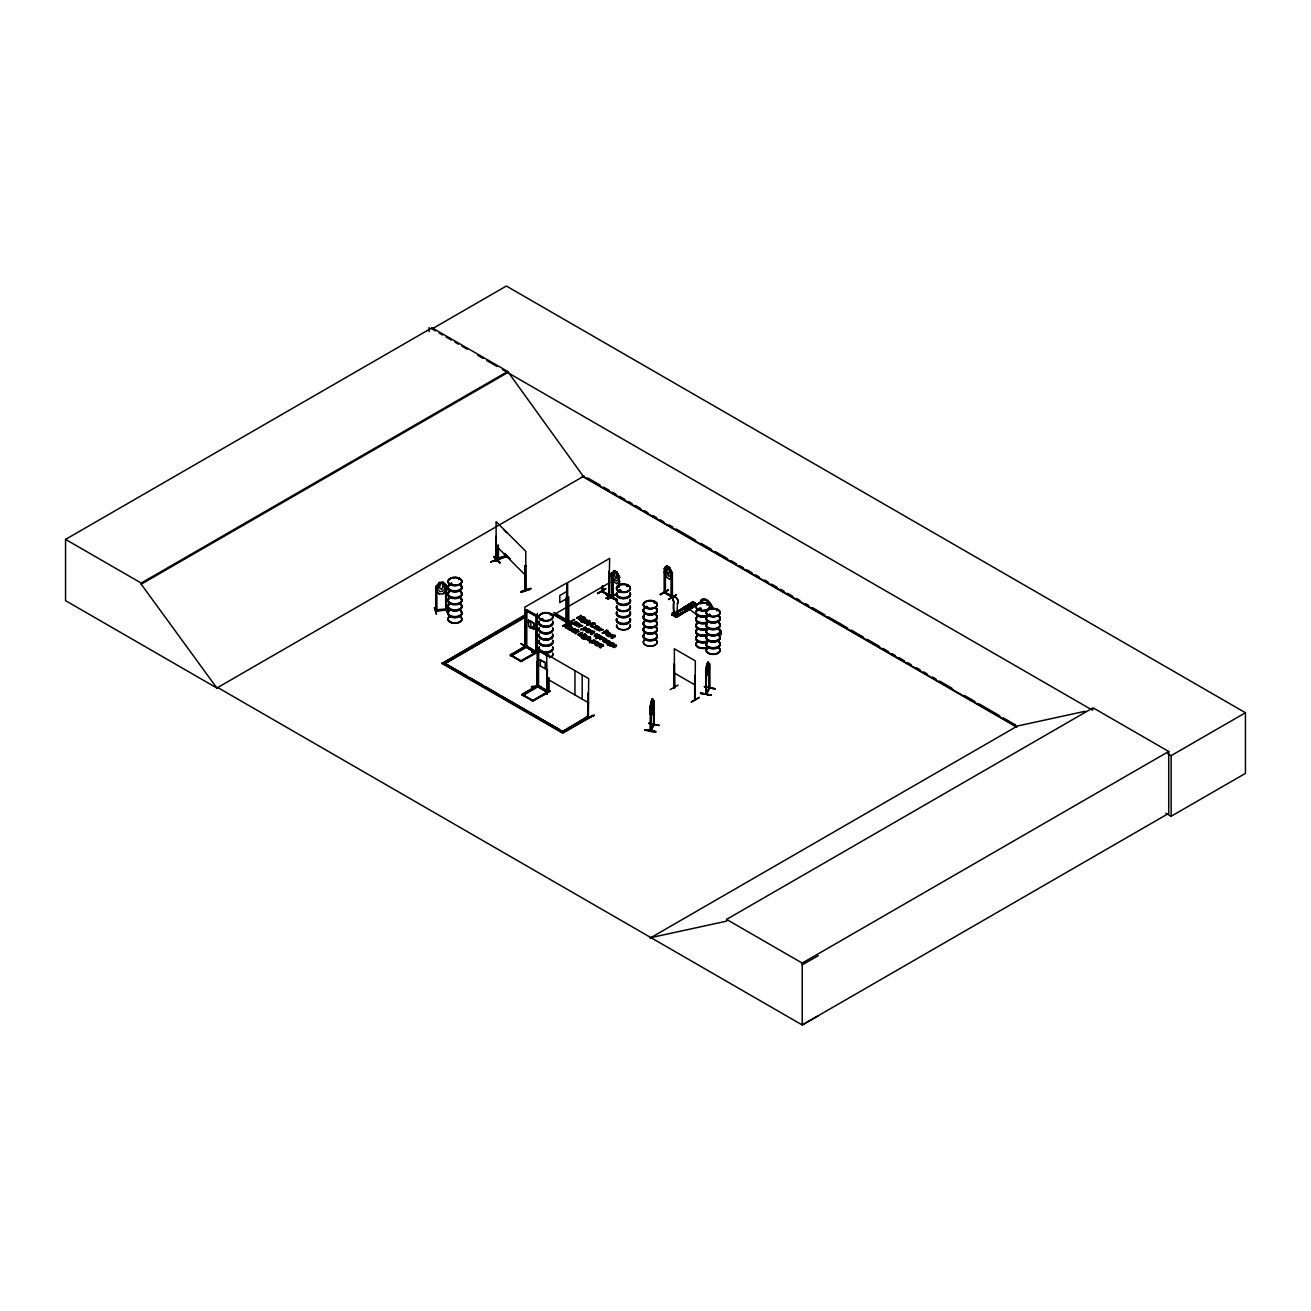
<?xml version="1.0" encoding="UTF-8"?>
<svg xmlns="http://www.w3.org/2000/svg" width="1311" height="1311" viewBox="0 0 1311 1311"><rect width="100%" height="100%" fill="white"/><g stroke="black" fill="none" stroke-linecap="round" stroke-linejoin="round"><path stroke-width="1.5" d="M705.957 669.249L706.154 694.207L706.514 669.331L705.826 669.806M674.034 612.761C677.902 612.237 671.576 616.662 673.723 601.29A3.72 2.163 59.5 0 1 673.723 596.997A3.72 2.163 59.5 0 1 677.476 599.127A3.72 2.163 59.5 0 1 677.476 603.404L676.918 614.793M619.792 585.46L619.087 576.971L618.808 587.23M506.292 532.479L503.866 529.546M652.173 699.894L651.682 707.006L651.796 700.549M602.06 637.638L600.274 636.081L602.028 636.736L601.536 638.26L597.636 638.113L601.962 637.343M650.141 714.233L650.174 706.498L652.436 698.583L650.748 705.498L650.698 730.899L650.453 729.375M650.748 709.349L651.174 704.548L650.289 710.3M644.963 730.211C651.403 727.687 665.857 735.684 644.963 730.129M645.11 729.85L655.729 731.767M674.034 613.646L675.231 612.942M706.285 694.093L709.759 688.193L709.759 663.94C706.4 658.499 706.187 669.347 706.301 671.691L707.088 672.658L708.694 667.709L708.202 662.055M653.239 700.68L653.796 725.409L653.55 723.869M651.551 709.185L650.928 713.299L651.747 709.366C653.648 715.265 654.271 696.813 651.272 704.499M650.207 730.784L650.6 705.957L650.666 730.833L654.091 724.803M650.993 730.358L650.223 729.801L654.042 724.868M653.304 724.508L654.107 723.983L653.55 724.754M575.857 633.18L576.217 631.296L578.806 631.279L576.217 631.804L575.857 633.688L575.168 632.787L575.857 633.688M651.272 700.648L650.256 706.563L650.977 706.023M652.436 710.12L653.583 704.236M653.468 708.055L651.157 716.019L653.583 708.071M706.285 693.273L705.777 694.125L705.695 669.806L706.99 663.989M687.701 607.812L687.095 608.681M575.168 633.295C577.282 629.935 571.94 632.312 573.792 632.492M705.728 694.076L709.775 687.374M706.547 692.732L705.744 693.093M709.022 687.849L709.775 687.341M536.887 652.304L537.264 615.793L526.76 609.697L525.826 610.238L525.088 646.372L525.547 644.865M536.986 661.76L537.379 686.014M450.312 584.231L451.246 583.379M451.246 584.264L451.246 583.182M459.145 579.02L458.735 579.609M542.918 619.349L541.558 619.546L542.475 618.513M543.033 619.677L542.279 618.546M550.046 614.22L549.965 614.253M619.988 591.474A6.932 3.999 0 0 1 619.988 584.542A6.932 3.999 0 0 1 630.394 588A6.932 3.999 0 0 1 619.988 591.474L618.726 590.868L619.611 590.048M618.776 590.605L620.709 590.409M620.824 590.868L619.775 589.983M627.117 586.476L628.149 586.23M627.264 585.935L628.133 586.132L627.264 586.41M646.864 607.665L645.602 606.829L647.618 606.911M653.747 602.585L654.877 602.765M698.255 609.402L699.189 608.37L699.861 609.107M699.959 609.533L699.369 608.435M706.76 604.158L707.399 604.863M706.826 604.764L707.121 604.125M709.153 615.383L709.3 614.367M708.825 614.957L710.021 614.498L710.251 615.482M716.642 610.549L717.674 610.303M717.412 610.205L716.822 610.795M674.641 612.516L674.673 615.728L674.575 612.598M497.361 559.502L498.344 558.601M505.735 555.815L506.816 555.454L507.013 556.569L490.756 561.911L506.833 555.749M505.849 556.634L505.997 556.028M520.877 643.586L528.808 648.453M563.304 619.775C590.311 633.655 543.426 609.353 571.662 624.036M571.235 624.265L563.206 619.546M571.612 623.594L563.681 619.087M526.35 610.32L526.35 624.265M526.186 610.729L536.691 616.793M536.691 615.99L536.445 652.517L525.94 646.454L536.773 652.337L537.133 615.744M526.022 645.815L510.684 655.336M536.691 616.285L526.039 610.107L526.006 646.389M537.92 650.387L548.277 656.303M548.44 655.893L537.789 649.732M548.998 655.467L538.526 649.306L537.576 649.863L537.379 686.603L537.379 613.302M532.004 700.795L548.424 691.356L537.576 685.506M667.692 567.155L666.857 571.645L668.544 574.12L669.429 571.449L667.774 567.106M572.481 628.035L569.728 629.542L568.138 628.706M589.868 630.083L587.426 631.492A1.737 1 0 0 1 586.312 631.312L585.411 630.312M589.868 630.591L587.426 632A1.737 1 0 0 1 586.312 631.82L585.476 630.083L587.836 628.919A1.753 1.016 0 0 1 588.95 629.1L589.557 629.444M598.668 643.16L596.243 644.553A1.737 1 0 0 1 595.128 644.373C592.834 643.209 597.439 641.505 598.373 643.013A1.737 1 0 0 1 598.668 643.652L596.243 645.061A1.737 1 0 0 1 595.128 644.881L594.293 643.144L596.652 641.98A1.753 1.016 0 0 1 597.767 642.161L598.373 642.505M610.467 634.016L607.73 635.524L606.026 634.229M610.467 634.524L608.042 635.933A1.737 1 0 0 1 606.927 635.753C603.683 633.787 611.975 631.787 606.567 630.149L602.404 633.066L608.451 632.852A1.753 1.016 0 0 1 609.566 633.033L610.172 633.377M674.067 613.63L673.723 612.991M674.69 612.696L674.165 613.401L678.197 615.564L677.885 613.81L675.755 616.334L672.379 614.433L674.215 611.745L672.084 613.007L672.592 615.285M440.594 583.084L439.431 588.164L441.807 589.458L443.036 586.181L441.807 582.985L440.578 583.018M675.28 612.925L673.461 612.401M493.952 557.077C512.224 575.775 482.366 543.573 499.573 562.648M500.048 562.353L494.345 556.896M612.991 573.857L614.335 570.662L617.006 572.202L619.628 577.561M538.542 649.486L537.854 686.161M520.254 661.17L536.691 651.78M520.778 660.875L510.356 654.795L526.137 645.717L537.494 652.37M520.746 661.432L537.264 652.108M532.545 700.451L522.106 694.404L537.92 685.292M605.682 588.623L597.816 593.506M607.862 599.356L615.809 594.424L607.534 599.193M668.282 590.147L660.088 594.522M542.459 695.535L550.292 690.963M445.576 585.968L446.609 585.804L443.02 582.33L439.332 582.526L437.595 589.508L440.021 591.589L442.446 591.392L444.822 588.918L443.069 582.215L446.772 585.837L446.772 589.688L443.085 593.834L439.332 594.063L435.662 590.524L439.349 594.129M434.269 607.698L436.383 613.909M546.785 692.47L547.195 693.945L546.671 654.353L588.672 678.606L588.36 717.756M546.326 693.535L546.982 693.88M601.667 591.474L609.549 596.03M602.814 590.933L601.667 590.589L602.536 591.097M602.093 590.442L602.437 591.982L602.732 585.706M608.796 595.636C611.188 593.506 606.092 594.965 602.536 591.343M608.648 595.555L609.697 595.751M611.745 597.374L611.696 572.989L614.335 570.662L616.957 572.268L619.792 577.381M612.532 597.75L612.368 596.866M664.251 568.318L664.267 592.67L672.166 597.177L672.084 572.874L669.56 567.532L666.889 565.991L669.511 567.614L672.101 572.956L672.002 576.709L669.56 579.069L666.84 577.512M665.414 591.998L664.906 593.08L664.988 568.876M653.55 700.484L652.436 698.583M651.272 712.184L652.534 710.07M659.187 725.229L648.748 723.377M650.289 730.768L653.861 724.475M566.483 621.627L567.188 622.102L567.122 597.8L566.139 598.062L566.581 622.463L566.057 621.48L567.761 620.496L553.766 612.417M568.695 620.545L567.565 620.808L568.433 620.562M567.909 620.972L568.695 621.43L568.63 597.128L567.647 597.39L568.63 597.128M609.386 597.079L609.205 598.013L609.648 573.136L609.353 597.931M706.891 664.038L708.219 661.924M709.398 663.858L709.022 688.734L709.448 687.914M705.695 673.575L706.99 675.526L708.219 673.461L706.99 675.526L705.81 673.608M715.052 688.767L704.384 686.898M524.941 565.68L525.793 566.073L524.941 565.68L524.859 589.917L525.842 590.392L525.793 551.341L496.082 521.631L496.246 561.305L495.656 559.879L496.689 560.272M496.656 561.19L496.082 536.363L495.656 560.764L496.607 561.092M446.674 608.943L435.662 609.812L436.924 610.221M435.645 610.746L446.674 609.828M445.445 609.926L446.559 608.96M687.669 607.993C682.818 609.336 688.57 606.747 686.767 607.124M598.111 627.15L595.751 628.313A1.737 1 0 0 1 594.637 628.149L593.719 627.133M526.793 610.434L526.76 646.831L511.011 655.926L526.809 646.782M538.542 650.059L538.526 686.456L522.761 695.551M522.106 695.174L538.1 686.03L538.1 649.928M451.705 583.887L450.525 584.231M550.325 614.925L550.292 614.793M568.105 628.526L570.449 627.363A1.753 1.016 0 0 1 571.58 627.543L572.17 627.887A1.737 1 0 0 1 572.481 628.543L570.039 629.935A1.737 1 0 0 1 568.941 629.755L568.024 628.248M573.169 623.479L575.84 622.217L577.25 622.84A1.737 1 0 0 1 577.561 623.495L575.119 624.888A1.737 1 0 0 1 574.005 624.724L573.104 623.2M585.476 630.591L587.836 629.427A1.753 1.016 0 0 1 588.95 629.608L589.557 629.952M593.801 627.412L596.144 626.248A1.753 1.016 0 0 1 597.275 626.429L597.865 626.773A1.737 1 0 0 1 598.177 627.428M606.092 634.508L608.451 633.36A1.753 1.016 0 0 1 609.566 633.524L610.172 633.869M647.159 606.583L646.749 606.403M698.157 608.943L698.812 608.419M700.058 609.287L699.189 609.5M708.94 615.039L710.218 614.843M709.333 688.128L706.547 692.896M439.332 582.526L435.678 586.738L436.973 586.492L435.809 586.689L435.94 611.008L446.494 610.107L446.428 608.894M582.608 626.002C582.313 624.446 576.053 629.296 579.855 625.249M603.224 629.935C602.454 628.215 596.8 633.803 600.471 628.674C593.998 631.836 598.914 627.871 599.701 627.395M579.134 626.297C581.265 621.512 577.25 625.413 576.201 625.413M579.134 626.789L580.789 624.462M599.766 630.214L601.421 628.395L597.832 629.1M537.215 615.891L525.826 610.238M695.109 699.648L695.338 660.891L674.346 648.765L674.46 687.734M576.201 625.921L578.528 623.151M596.816 629.837L599.143 627.068M709.48 688.734L709.333 663.727M435.76 609.844L436.924 610.86L436.809 586.64M446.576 609.205L445.74 609.32M577.201 625.183L579.069 623.462M524.744 646.143L524.842 607.157L566.844 582.903L566.057 622.364M525.777 645.078L525.416 644.881M567.073 622.135L567.122 597.8M567.679 621.578L567.647 582.658L609.648 558.404L608.861 597.849M616.875 583.657L619.546 581.33M611.696 572.989L611.614 576.889L614.253 582.248L617.006 583.739L619.546 581.461M666.889 565.991C663.071 566.958 665.922 569.416 664.366 568.417L666.922 566.123L665.546 572.088L669.003 576.365L670.708 575.07L669.56 567.532M685.391 607.714L686.456 607.354M615.416 646.356C613.269 642.144 618.268 647.192 613.777 645.405M620.431 590.638L619.12 590.638M620.709 591.032L619.513 591.179M646.044 607.075L647.241 606.993M604.977 632.246L607.649 632.312L606.567 630.149M606.092 640.686C603.929 636.425 611.024 643.652 603.24 641.571C600.356 639.145 609.894 640.735 604.781 639.506M613.253 645.11L612.139 646.47L614.154 647.601L614.695 646.749L612.499 646.421L612.532 645.028L616.416 645.012L615.531 646.372L613.122 645.291L614.056 647.159L612.827 645.93L613.663 644.963L616.547 645.897L615.531 646.88L613.368 645.635M588.688 623.102L589.196 622.332L587.836 621.971C580.691 626.166 590.13 617.825 590.032 622.25C583.346 626.789 591.884 620.578 587.836 621.971M581.609 634.966L581.445 633.901L578.43 635.179L577.905 634.36L582.772 632.164M589.278 639.391L589.868 638.719L588.426 638.26C581.379 642.357 590.474 634.327 590.671 638.375C584.477 643.013 592.097 636.966 588.426 638.26M591.835 633.049C591.753 633.885 591.49 635.786 590.524 633.459C598.603 627.068 582.477 635.835 591.13 630.427M600.635 646.11C597.013 651.075 602.913 640.8 600.454 644.291M671.756 614.777L693.158 602.142L697.141 604.387L693.158 601.831L671.773 614.81L676.345 617.366L697.157 604.371L674.968 616.58L696.387 603.945L697.452 604.928M671.855 614.859L672.871 615.236M674.215 611.745L673.92 613.532L673.723 601.29M677.476 603.404L677.312 603.502A3.72 2.163 59.5 0 0 677.312 599.225A3.72 2.163 59.5 0 0 673.559 597.095A3.72 2.163 59.5 0 0 673.559 601.388M689.52 608.566C688.062 612.09 679.983 607.517 685.538 606.321L697.272 615.105M693.568 606.19C692.11 609.697 684.031 605.125 689.586 603.929L693.568 606.501L689.586 603.929M697.141 604.076C695.682 607.599 687.603 603.027 693.158 601.831M672.281 615.088L693.47 602.667M693.929 602.585L672.527 615.22L692.487 604.142M675.575 616.94L678.197 613.99M697.19 604.584L676.099 617.022M697.37 604.879L676.312 617.366M525.105 622.053L525.236 646.29M609.926 573.3L608.943 573.546M606.354 594.915L614.269 599.422M566.844 621.021L553.979 614.318M609.599 596.505L609.14 597.374M547.195 693.945L547.392 669.495M561.255 732.325L587.508 716.412L587.607 717.297L587.967 692.929M588.639 716.642L587.607 716.412L588.492 716.92M588.41 716.871L588.131 717.183M592.982 715.659C563.746 730.702 614.318 705.121 584.772 719.919M584.706 720.001L592.588 715.331M674.034 687.98L674.346 663.497L674.739 687.98M670.216 689.602L678.066 685.047M694.715 675.575L694.666 699.91M691.356 701.811L699.205 697.255M691.372 702.221L699.238 697.665M217.823 687.57L216.97 688.078L65.55 600.651L65.55 539.395L432.04 327.799L507.701 371.472L583.362 476.417L1016.549 726.523M432.04 327.799L432.04 328.93L506.357 286.027L1245.45 712.742L1245.45 773.375L1171.133 816.278L1165.823 813.197M65.55 539.395L141.211 583.067L507.701 371.472M818.261 1015.828L802.217 1024.973L217.724 687.521L216.856 688.013L141.211 584.198L507.701 372.603M216.856 688.013L584.214 475.926M587.508 716.412L589.049 718.051L562.78 733.21L442.069 663.513L524.203 615.334M442.069 663.513L517.206 620.136M520.713 618.12L524.203 616.088M566.794 591.474L559.797 595.522L559.797 602.601L566.794 598.553M525.744 616.219L445.134 663.513L525.744 616.973M609.468 595.981L609.025 571.154L609.14 598.013M533.872 623.184L528.415 620.283L533.872 623.184L533.659 629.378L533.659 623.315M611.696 573.12L612.794 573.333L612.876 597.636M612.794 573.333L612.614 597.8M528.169 622.414L530.889 620.84L530.889 627.903M616.006 572.317L616.875 576.103L616.006 578.774L614.302 574.611L615.138 571.809L616.088 572.268M617.006 572.202L618.153 579.724L616.449 581.035L614.728 580.036L612.991 576.742M611.795 576.84L614.367 582.117M528.628 620.152L528.628 626.216M530.086 628.379L533.593 626.363M552.849 615.252L566.844 607.157M567.647 606.911L609.648 582.658M597.423 593.424L605.748 588.623L597.75 593.539M602.732 591.753L602.454 585.87M605.846 598.226L613.663 593.211L606.174 598.455M567.761 621.267L566.237 622.151L552.242 614.056M612.139 596.292L612.614 596.915M526.711 646.012L510.438 655.418L520.959 661.432M510.356 655.549L526.793 646.061M562.878 625.691L567.04 623.299L569.121 624.855L566.663 627.248L562.878 625.691L566.155 626.871L565.893 624.593L567.696 625.216L567.647 624.183M569.777 621.709C582.445 616.58 565.713 622.348 572.694 622.807C571.235 624.921 567.417 619.185 572.694 623.315M576.693 617.71C587.279 613.073 576.053 617.219 581.691 617.678C588.229 614.154 577.364 622.971 579.282 617.366C577.79 619.775 575.922 616.907 577.25 618.546M612.614 597.16L617.481 599.651M562.878 626.199L567.122 623.889M569.777 622.217L574.497 619.628M576.693 618.218L581.412 615.629M565.434 625.363C560.846 626.15 571.53 627.117 567.04 623.299M565.893 625.085L567.122 624.38M579.167 619.644L583.87 617.055M566.221 627.625C578.725 622.168 563.435 628.444 566.745 628.428M566.221 628.133L571.088 625.413M580.527 619.923L583.641 618.12C586.689 619.792 583.969 615.695 584.165 618.939C582.838 621.398 579.413 619.497 581.052 620.742M580.527 620.431L585.28 617.842M664.169 572.219L666.922 577.463M587.344 620.267C583.231 625.773 580.101 618.038 585.853 619.333A1.966 1.147 0 0 1 586.689 620.037C589.475 624.331 577.594 621.971 582.15 621.693C586.033 621.414 581.986 623.675 581.412 621.021M584.542 621.267L586.263 620.283L583.329 620.234L584.542 621.775L582.379 620.677L585.853 619.841A1.966 1.147 0 0 1 586.689 620.545L587.344 620.775M584.116 622.037L580.855 621.332M584.542 621.775L586.263 620.283M672.346 572.71L671.248 572.497L672.346 572.71L672.445 596.98L671.412 596.784M584.985 623.004L589.852 620.3M573.513 630.952C568.646 629.149 577.381 629.46 574.595 629.804C569.22 629.28 575.857 633.147 571.301 630.525A1.704 0.983 0 0 1 571.203 629.854C575.267 627.51 578.315 629.231 571.203 630.362A1.704 0.983 0 0 0 571.301 631.033C573.776 633.754 581.871 626.232 575.595 631.46L578.806 631.787M520.86 661.613L537.412 652.321M573.268 632.197L578.135 629.477M586.918 624.118L590.032 622.758L588.278 621.709M580.576 629.264C580.757 630.46 582.805 628.625 585.378 627.1M580.576 629.772L585.378 627.608M672.002 576.709L669.511 578.954M585.05 627.297C591.015 628.526 578.561 631.673 584.608 627.543C589.458 627.69 584.198 632.131 582.412 629.329M582.838 629.067L584.608 628.051C588.246 628.28 583.264 631.115 582.412 628.821M590.409 625.642C603.06 620.496 586.328 626.281 593.309 626.74C591.589 628.264 588.41 624.134 593.309 626.74M590.409 626.134L595.128 623.544M577.905 634.868L580.806 633.197M581.199 633.574L582.953 634.622L580.363 636.294L579.839 635.474L582.231 633.885L580.757 633.836M579.839 635.982L582.953 634.114L581.199 633.066M545.638 662.792L540.165 659.892L545.638 662.792L545.409 668.987L545.409 662.924M581.101 636.212C591.785 630.82 573.923 640.358 584.755 635.229C586.328 632.525 584.395 635.556 585.853 634.622M581.101 636.72L584.755 635.229M548.932 655.353L548.08 655.926L537.576 649.863M585.853 634.131L584.706 634.098M588 632.23C590.458 629.559 595.948 633.623 593.309 632.689L592.867 631.427L591.179 631.492M588 632.721L592.211 631.705M584.69 638.31L583.034 636.556L586.427 635.622A1.966 1.147 0 0 1 587.262 636.327C590.048 640.604 578.184 638.26 582.723 637.982C586.623 637.687 582.559 639.965 581.986 637.31M593.227 631.64C596.161 631.05 592.523 632.263 594.719 633M594.637 631.41L590.655 633.688L592.097 634M585.132 637.556L586.836 636.572L583.919 636.523L585.132 638.064L583.018 637.146L586.427 636.13A1.966 1.147 0 0 1 587.262 636.835L587.934 637.064M593.309 632.689L591.294 633.934L592.097 634.508M587.934 636.556L584.018 638.588L581.445 637.621M660.482 594.817L668.364 589.77L660.482 594.309M665.152 592.506L672.346 595.997L672.051 597.177M585.558 639.293L590.442 636.589M540.378 659.761L540.378 665.824M596.866 633.737C590.982 635.917 596.341 638.391 596.866 634.245M597.39 634.032L595.014 635.524L596.472 636.196C603.109 632.082 595.26 639.588 596.013 636.458M597.39 634.54L595.014 636.228L599.324 635.655M587.492 640.407L590.605 639.047L588.868 637.998M602.404 633.066L606.632 630.755L608.435 632.049L607.321 632.639M595.669 636.654L599.324 635.147M606.632 631.246C601.388 631.836 609.336 633.197 607.091 631.017M597.636 638.113C592.162 640.62 601.7 633.328 600.274 636.589M591.228 642.39C582.805 639.604 604.174 640.129 592.08 642.587C588.885 643.832 599.914 642.226 593.424 640.604M595.817 638.572L600.602 635.901M589.393 642.832L594.194 640.161M598.062 637.867L599.832 636.851L601.274 637.605L598.062 637.867L601.307 636.966L599.832 636.851M591.654 642.144L593.424 641.112C598.799 642.456 588.229 643.799 593.867 640.866M668.413 599.274C677.082 594.375 680.966 591.736 668.79 599.602M603.929 641.931C614.253 635.622 592.031 642.144 603.24 637.425M600.127 639.719L603.765 637.72M604.338 639.211L604.879 638.391L603.306 638.49M611.795 635.425C619.579 633.262 607.747 640.964 613.925 636.622C616.809 637.654 613.138 635.753 611.713 635.704C604.174 638.047 614.187 634.671 611.745 634.344M608.615 636.654L612.27 634.655M599.553 644.815C605.207 643.98 590.474 648.158 599.93 643.488M604.699 640.981C604.879 641.538 601.11 639.85 605.567 640.473M613.482 635.851L611.172 637.244L612.712 637.933M596.816 645.799L600.454 643.783M611.795 634.917L613.401 636.31L611.155 638.031L612.712 638.441M615.252 635.851L614.367 636.359L615.252 635.343M601.028 644.766L602.126 645.749C603.863 646.946 603.65 643.635 602.028 644.701M607.124 643.767L609.5 642.275L608.042 641.603C601.175 645.012 609.943 638.031 610.107 642.57C603.912 645.815 611.041 641.62 608.828 640.653M601.569 644.963L599.996 644.553M605.19 642.652L608.484 641.358M605.19 642.144L608.73 641.177M603.453 644.488L599.373 646.897L600.897 647.568M602.126 645.749L600.438 647.847M607.124 643.259L610.238 641.898L608.484 640.85M607.419 644.635L609.631 645.749L613.909 643.57L610.746 645.881L607.419 644.635L610.402 645.504L609.009 643.586L612.417 642.636A1.966 1.147 0 0 1 613.253 643.34L613.909 644.078M522.27 695.174L538.1 686.128M610.68 644.832L607.993 644.34M613.253 643.848A1.966 1.147 0 0 0 612.417 643.144L609.697 643.816L611.106 644.586L612.811 643.586L609.173 643.881L610.68 645.34M532.61 701.238L549.014 691.766L548.883 677.59M720.821 632.115L720.821 633.098M563.009 731.309L587.508 717.166L589.049 718.051M442.069 662.76L562.78 732.456L589.049 717.297M650.059 938.119L1017.418 726.015L1085.098 711.299M650.911 937.611L726.573 921.158L726.573 919.404L1093.063 707.809L1168.724 751.482L1168.724 813.377L802.217 1024.973L802.217 963.077L1168.724 751.482M1093.063 709.562L1092.21 710.07L502.424 369.555M1167.626 753.612L1171.133 755.644L1245.45 712.742M802.217 964.847L818.261 955.703M620.48 591.015L619.775 590.851A7.047 4.064 0 0 0 618.481 591.49M645.815 606.632L647.339 606.632M654.648 602.896L654.091 602.339M647.29 607.386L645.864 607.386M709.153 614.4L708.432 614.875L709.284 614.515M434.728 607.616L436.448 614.04M568.04 621.775L567.925 597.554M578.2 626.56L582.608 625.494M598.832 630.493L603.224 629.427M506.144 532.364L506.898 532.315M495.755 536.478L496.59 536.871M504.096 553.668L510.258 559.027L504.62 553.488M498.164 558.388L497.197 558.715M490.74 561.944L500.655 558.486M524.892 589.245L525.809 589.409M520.909 591.605C550.718 581.74 500.982 599.291 530.529 588.393M520.926 592.031L530.791 589.065L521.188 592.359M586.82 624.61C609.812 618.694 571.498 629.542 594.178 622.791M586.82 625.118L594.178 623.299M576.693 625.691L579.855 624.741M596.816 629.346L600.471 628.674M548.031 692.044L548.293 677.574M498 558.355L498.459 559.469L498.36 545.31M451.738 584.329L451.623 583.248M619.234 590.179L620.152 590.229A6.932 3.999 0 0 0 618.546 590.802M535.986 615.744L535.838 652.173M537.133 652.124L536.953 652.862M506.161 556.864L505.882 555.7M498.033 559.273L498.164 545.114M606.944 632.738L604.502 632.492M664.562 591.589L665.021 592.211M664.562 592.474L671.56 595.62M521.467 661.17L510.356 654.795M548.277 691.798L537.756 686.014L548.522 691.946L532.725 701.041L522.319 695.043M533.216 700.795L522.106 694.404L537.789 685.374L548.932 691.651M439.414 582.69L443.036 582.395M445.74 610.205L445.56 585.656L446.641 585.87M447.477 613.122L445.904 606.256L447.477 612.614M686.8 608.501L685.604 608.337M619.775 591.195L620.037 591.179A6.948 4.015 0 0 0 618.546 591.916M699.468 609.697L698.321 609.287M578.806 631.279L575.087 631.738M436.612 610.598L436.612 609.713M537.379 652.321L531.61 651.862L539.034 651.714M531.61 652.108L539.034 652.059M539.034 686.243C524.236 686.259 533.856 687.8 540.902 686.997M531.61 686.669L540.902 686.571L531.627 687.03M435.842 610.975L435.76 586.476M504.227 553.553L509.815 559.109M603.306 637.982L604.797 638.326M585.05 627.805C587.77 627.903 583.477 630.509 582.838 628.575M604.256 641.226L602.552 640.03L605.977 640.227M541.23 619.398L542.279 619.316M584.116 621.529C581.478 621.299 585.656 618.923 586.263 620.791M584.69 637.818C581.723 637.031 587.213 636.048 586.836 636.572M496.197 561.239L496.263 536.986M525.334 588.95L525.432 589.852M567.253 626.035L569.121 625.347L567.04 623.79M652.534 698.73L652.976 704.368L651.485 709.333L650.748 708.382M652.304 702.532L652.976 708.219L651.485 713.184L650.748 712.234M652.419 710.054L651.944 708.497M651.305 712.053L650.174 710.283M648.601 723.246L659.204 725.589M715.085 688.799L704.351 686.538L714.905 688.98M709.022 688.095L709.841 688.16M541.771 619.644L542.082 618.71L541.509 619.677M602.142 591.392L609.14 594.555M572.17 627.379L571.58 627.035A1.753 1.016 0 0 0 570.449 626.871L568.04 628.985M564.074 626.379L566.319 626.838L567.237 625.544M691.028 603.093L694.994 605.338M687.456 605.19L691.438 607.452M683.408 607.583L687.374 609.828M674.87 615.629L673.461 615.039L673.641 612.286M528.857 648.535L520.926 643.521M549.932 690.831L542.541 695.158M432.04 328.93L435.563 330.962M439.087 332.994L442.61 335.026M446.117 337.058L451.394 340.106M454.917 342.138L458.44 344.17M461.964 346.202L467.24 349.25M477.794 355.347L483.071 358.395M486.594 360.427L497.148 366.506M587.754 477.958L600.127 485.103M603.666 487.151L608.976 490.216M612.499 492.248L616.039 494.296M619.579 496.328L624.888 499.393M628.428 501.441L631.951 503.49M635.491 505.522L640.8 508.586M644.34 510.635L647.863 512.667M653.173 515.731L656.713 517.779M660.252 519.811L663.776 521.86M669.085 524.924L672.625 526.956M676.165 529.005L695.617 540.23M700.91 543.295L711.529 549.424M715.052 551.456L727.441 558.601M730.964 560.649L736.274 563.714M739.814 565.746L743.353 567.794M746.893 569.843L752.186 572.891M755.726 574.939L759.266 576.987M764.559 580.036L768.099 582.084M771.638 584.132L776.948 587.197M780.487 589.229L784.011 591.277M787.55 593.309L792.86 596.374M796.4 598.422L799.923 600.454M805.233 603.519L808.772 605.567M812.312 607.599L824.685 614.744M828.224 616.793L847.676 628.018M851.2 630.067L863.588 637.212M867.112 639.244L879.501 646.405M883.024 648.437L888.334 651.501M891.873 653.55L895.413 655.582M898.953 657.63L904.246 660.695M907.786 662.727L911.325 664.775M916.618 667.84L920.158 669.872M923.698 671.92L927.238 673.952M932.547 677.017L936.07 679.065M939.61 681.097L951.983 688.259M964.372 695.404L974.974 701.516M978.514 703.565L999.736 715.806M1003.259 717.854L1015.648 724.999M582.199 476.254L1016.812 727.179M698.91 602.781L700.008 603.421A9.357 5.408 60 0 1 705.76 599.16A9.357 5.408 60 0 1 713.02 608.943M672.363 596.947L664.644 592.523L664.644 568.269M618.694 577.151L619.529 585.624M617.202 599.815L612.073 597.111L617.481 600.291M609.73 595.817L602.028 591.359L602.028 587.328M617.202 600.438L611.811 597.341L612.09 572.923M581.412 616.137L580.855 615.318M583.87 617.563L583.313 616.744M584.132 617.809L585.28 618.35M595.128 624.052L594.571 623.233M614.367 635.868L615.334 636.425M674.346 673.018L695.338 685.145M591.458 626.183L593.309 627.248M579.167 619.136L579.708 619.972M602.404 632.558L602.945 633.377M574.497 620.119L573.939 619.3M592.425 632.181L592.769 631.394M613.777 644.897L615.416 645.848M557.273 615.203L564.271 619.234M601.241 644.733L603.519 646.061M528.415 626.347L533.872 629.247M525.826 645.881L536.773 652.337M540.165 665.955L545.638 668.856M546.671 678.606L588.672 702.86M445.347 663.645L466.388 675.788M469.895 677.803L482.169 684.899M485.66 686.915L497.934 693.994M501.441 696.026L559.273 729.424M726.573 919.404L802.217 963.077M613.384 635.819L611.352 635.671M604.305 638.686L602.863 638.752M601.749 591.556L601.749 587.475M498.262 558.601C515.879 554.602 498.377 555.684 497.443 559.813L497.295 545.409M496.082 545.884L525.793 575.595M718.985 629.165L721.165 631.427L721.263 634.508L721.165 631.427L719.034 628.133M650.059 714.118L651.272 716.035M446.772 589.688L443.085 593.834M1171.133 755.644L1171.133 816.278M695.076 675.788L695.059 700.074L694.977 675.427M677.885 613.81L677.885 615.072M671.642 572.301L671.363 596.718L671.232 572.465M665.349 572.71L665.431 592.982M654.025 700.582L653.665 725.458L653.583 700.385M619.087 581.002L619.087 587.066M613.925 636.622L613.843 635.556M612.811 643.586L609.697 644.307L611.106 644.586M593.67 639.866L593.424 641.112M585.263 633.77L585.312 634.95M584.673 617.497L584.739 618.661M582.182 674.854L582.182 699.107M581.691 617.678L579.282 617.366M574.955 670.675L574.955 694.928M568.351 596.98L568.351 621.234M562.78 731.44L443.61 662.629M548.44 677.853L548.359 692.142M525.449 566.188L525.449 590.507L525.285 565.582M446.559 585.591L446.51 610.139M429.074 327.57L429.074 331.585M141.211 583.067L141.211 584.198M461.013 592.228A7.047 4.064 0 0 1 454.917 598.324A7.047 4.064 0 0 1 448.821 592.228M460.931 592.638A6.948 4.015 0 0 1 454.917 598.668A6.948 4.015 0 0 1 448.903 592.638M460.898 597.882A6.899 3.982 0 0 1 454.917 603.863A6.899 3.982 0 0 1 448.936 597.882M461.013 585.542A7.047 4.064 0 0 1 454.917 591.638A7.047 4.064 0 0 1 448.821 585.542M460.931 591.523A6.948 4.015 0 0 1 454.917 597.537A6.948 4.015 0 0 1 448.903 591.523M460.931 585.951A6.948 4.015 0 0 1 454.917 591.966A6.948 4.015 0 0 1 448.903 585.951M461.013 591.884A7.047 4.064 0 0 1 454.917 597.98A7.047 4.064 0 0 1 448.821 591.884M461.013 585.198A7.047 4.064 0 0 1 454.917 591.294A7.047 4.064 0 0 1 448.821 585.198M460.931 584.837A6.948 4.015 0 0 1 454.917 590.851A6.948 4.015 0 0 1 448.903 584.837M461.013 611.303A7.047 4.064 0 0 1 454.917 617.399A7.047 4.064 0 0 1 448.821 611.303M460.931 611.713A6.948 4.015 0 0 1 454.917 617.743A6.948 4.015 0 0 1 448.903 611.713M448.936 616.957A6.899 3.982 0 0 0 454.917 622.938A6.899 3.982 0 0 0 460.898 616.957A6.965 4.015 0 0 1 454.917 623.118A6.965 4.015 0 0 1 448.886 617.088M460.915 598.865A6.916 3.999 0 0 1 454.917 604.863A6.916 3.999 0 0 1 448.936 598.865M460.931 617.301A6.948 4.015 0 0 1 454.917 623.331A6.948 4.015 0 0 1 448.903 617.301M461.013 604.617A7.047 4.064 0 0 1 454.917 610.713A7.047 4.064 0 0 1 448.821 604.617M460.931 610.598A6.948 4.015 0 0 1 454.917 616.612A6.948 4.015 0 0 1 448.903 610.598M460.931 605.026A6.948 4.015 0 0 1 454.917 611.041A6.948 4.015 0 0 1 448.903 605.026M461.013 610.959A7.047 4.064 0 0 1 454.917 617.055A7.047 4.064 0 0 1 448.821 610.959M461.013 604.273A7.047 4.064 0 0 1 454.917 610.369A7.047 4.064 0 0 1 448.821 604.273M460.931 603.912A6.948 4.015 0 0 1 454.917 609.926A6.948 4.015 0 0 1 448.903 603.912M610.008 633.787A1.753 1.016 0 0 1 610.32 634.442M589.393 629.854A1.753 1.016 0 0 1 589.704 630.509M610.008 633.279A1.753 1.016 0 0 1 610.32 633.934M589.393 629.362A1.753 1.016 0 0 1 589.704 630.001M572.022 627.297A1.753 1.016 0 0 1 572.333 627.953M598.209 642.423A1.753 1.016 0 0 1 598.521 643.062M552.619 634.163A6.899 3.982 0 0 1 545.95 639.178A6.899 3.982 0 0 1 539.28 634.163M552.652 622.233A6.932 3.999 0 0 1 545.95 627.281A6.932 3.999 0 0 1 539.263 622.233M552.652 621.119A6.932 3.999 0 0 1 545.95 626.15A6.932 3.999 0 0 1 539.263 621.119M552.668 628.919A6.948 4.015 0 0 1 545.95 633.983A6.948 4.015 0 0 1 539.247 628.919M552.767 628.526A7.047 4.064 0 0 1 545.95 633.639A7.047 4.064 0 0 1 539.149 628.526M552.767 628.182A7.047 4.064 0 0 1 545.95 633.295A7.047 4.064 0 0 1 539.149 628.182M552.652 627.805A6.932 3.999 0 0 1 545.95 632.852A6.932 3.999 0 0 1 539.263 627.805M552.767 621.824A7.047 4.064 0 0 1 545.95 626.953A7.047 4.064 0 0 1 539.149 621.824M552.767 621.48A7.047 4.064 0 0 1 545.95 626.609A7.047 4.064 0 0 1 539.149 621.48M552.685 634.311A6.965 4.015 0 0 1 545.95 639.375A6.965 4.015 0 0 1 539.231 634.311M552.636 635.147A6.916 3.999 0 0 1 545.95 640.161A6.916 3.999 0 0 1 539.28 635.147M552.685 634.819A6.965 4.015 0 0 1 545.95 639.866A6.965 4.015 0 0 1 539.231 634.819M552.652 641.308A6.932 3.999 0 0 1 545.95 646.356A6.932 3.999 0 0 1 539.263 641.308M552.668 640.194A6.948 4.015 0 0 1 545.95 645.241A6.948 4.015 0 0 1 539.247 640.194M552.668 647.995A6.948 4.015 0 0 1 544.163 652.911M542.475 652.517A6.948 4.015 0 0 1 541.05 651.878M539.935 651.043A6.948 4.015 0 0 1 539.247 647.995M552.767 647.601A7.047 4.064 0 0 1 544.131 652.583M542.426 652.173A7.047 4.064 0 0 1 540.968 651.534M539.853 650.682A7.047 4.064 0 0 1 539.149 647.601M552.767 647.257A7.047 4.064 0 0 1 545.95 652.37A7.047 4.064 0 0 1 539.149 647.257M552.652 646.88A6.932 3.999 0 0 1 545.95 651.928A6.932 3.999 0 0 1 539.263 646.88M552.767 640.899A7.047 4.064 0 0 1 545.95 646.028A7.047 4.064 0 0 1 539.149 640.899M552.767 640.555A7.047 4.064 0 0 1 545.95 645.684A7.047 4.064 0 0 1 539.149 640.555M552.619 653.239A6.899 3.982 0 0 1 549.407 657.712M552.685 653.386A6.965 4.015 0 0 1 550.882 657.27M719.264 623.348A7.047 4.064 0 0 1 713.168 629.444A7.047 4.064 0 0 1 707.055 623.348M719.182 623.757A6.948 4.015 0 0 1 713.168 629.772A6.948 4.015 0 0 1 707.137 623.757M719.149 629.001A6.899 3.982 0 0 1 713.168 634.983A6.899 3.982 0 0 1 707.186 629.001M719.182 629.395A6.948 4.015 0 0 1 713.168 635.425A6.948 4.015 0 0 1 707.137 629.395M719.264 616.645A7.047 4.064 0 0 1 713.168 622.758A7.047 4.064 0 0 1 707.055 616.645M719.165 622.643A6.932 3.999 0 0 1 713.168 628.641A6.932 3.999 0 0 1 707.153 622.643M719.165 617.071A6.932 3.999 0 0 1 713.168 623.069A6.932 3.999 0 0 1 707.153 617.071M719.264 623.004A7.047 4.064 0 0 1 713.168 629.1A7.047 4.064 0 0 1 707.055 623.004M719.264 616.301A7.047 4.064 0 0 1 713.168 622.414A7.047 4.064 0 0 1 707.055 616.301M719.182 615.941A6.948 4.015 0 0 1 713.168 621.971A6.948 4.015 0 0 1 707.137 615.941M719.264 642.423A7.047 4.064 0 0 1 713.168 648.519A7.047 4.064 0 0 1 707.055 642.423M719.198 629.624A6.965 4.015 0 0 1 713.168 635.655A6.965 4.015 0 0 1 707.137 629.624M719.182 642.832A6.948 4.015 0 0 1 713.168 648.847A6.948 4.015 0 0 1 707.137 642.832M719.149 630.001A6.916 3.999 0 0 1 713.168 635.999A6.916 3.999 0 0 1 707.17 630.001M719.198 648.437A6.965 4.015 0 0 1 713.168 654.468A6.965 4.015 0 0 1 707.137 648.437M719.264 635.72A7.047 4.064 0 0 1 713.168 641.833A7.047 4.064 0 0 1 707.055 635.72M719.165 641.718A6.932 3.999 0 0 1 713.168 647.716A6.932 3.999 0 0 1 707.153 641.718M719.165 636.146A6.932 3.999 0 0 1 713.168 642.144A6.932 3.999 0 0 1 707.153 636.146M719.264 642.079A7.047 4.064 0 0 1 713.168 648.175A7.047 4.064 0 0 1 707.055 642.079M719.264 635.376A7.047 4.064 0 0 1 713.168 641.489A7.047 4.064 0 0 1 707.055 635.376M719.182 635.016A6.948 4.015 0 0 1 713.168 641.03A6.948 4.015 0 0 1 707.137 635.016M707.858 622.315A7.047 4.064 0 0 1 698.583 622.659A7.047 4.064 0 0 1 696.78 617.399M707.776 622.659A6.932 3.999 0 0 1 698.665 623.004A6.932 3.999 0 0 1 696.878 617.825M707.76 627.871A6.899 3.982 0 0 1 698.681 628.215A6.899 3.982 0 0 1 696.895 623.069M707.793 628.33A6.965 4.015 0 0 1 698.648 628.69A6.965 4.015 0 0 1 696.846 623.479M707.858 615.629A7.047 4.064 0 0 1 698.583 615.973A7.047 4.064 0 0 1 696.78 610.713M697.894 609.877A7.047 4.064 0 0 1 701.057 608.812M707.776 621.545A6.932 3.999 0 0 1 698.665 621.889A6.932 3.999 0 0 1 696.878 616.711M707.776 615.973A6.932 3.999 0 0 1 698.665 616.317A6.932 3.999 0 0 1 696.878 611.139M697.976 610.303A6.932 3.999 0 0 1 701.09 609.271M707.858 621.971A7.047 4.064 0 0 1 698.583 622.315A7.047 4.064 0 0 1 696.78 617.055M707.858 615.285A7.047 4.064 0 0 1 698.583 615.629A7.047 4.064 0 0 1 696.78 610.369M697.894 609.533A7.047 4.064 0 0 1 701.057 608.468M707.776 614.843A6.932 3.999 0 0 1 698.665 615.187A6.932 3.999 0 0 1 696.878 610.008M697.976 609.189A6.932 3.999 0 0 1 701.09 608.14M707.858 641.39A7.047 4.064 0 0 1 698.583 641.735A7.047 4.064 0 0 1 696.78 636.474M707.776 641.735A6.932 3.999 0 0 1 698.665 642.079A6.932 3.999 0 0 1 696.878 636.9M707.76 646.946A6.899 3.982 0 0 1 698.681 647.29A6.899 3.982 0 0 1 696.895 642.128A6.965 4.015 0 0 0 698.648 647.47A6.965 4.015 0 0 0 707.793 647.11M707.76 628.87A6.899 3.982 0 0 1 698.681 629.214A6.899 3.982 0 0 1 696.895 624.052M707.776 647.355A6.932 3.999 0 0 1 698.665 647.7A6.932 3.999 0 0 1 696.878 642.521M707.793 628.543A6.965 4.015 0 0 1 698.648 628.887A6.965 4.015 0 0 1 696.846 623.692M707.858 634.704A7.047 4.064 0 0 1 698.583 635.048A7.047 4.064 0 0 1 696.78 629.788M707.776 640.62A6.932 3.999 0 0 1 698.665 640.964A6.932 3.999 0 0 1 696.878 635.786M707.776 635.048A6.932 3.999 0 0 1 698.665 635.393A6.932 3.999 0 0 1 696.878 630.214M707.858 641.046A7.047 4.064 0 0 1 698.583 641.39A7.047 4.064 0 0 1 696.78 636.13M707.858 634.36A7.047 4.064 0 0 1 698.583 634.704A7.047 4.064 0 0 1 696.78 629.444M707.776 633.918A6.932 3.999 0 0 1 698.665 634.262A6.932 3.999 0 0 1 696.878 629.083M700.992 603.978A7.817 4.507 60 0 1 705.793 600.438A7.817 4.507 60 0 1 711.857 608.599M630.181 605.78A6.965 4.015 0 0 1 623.462 610.844A6.965 4.015 0 0 1 616.727 605.78M630.263 593.309A7.047 4.064 0 0 1 623.462 598.422A7.047 4.064 0 0 1 616.645 593.309M630.165 593.719A6.948 4.015 0 0 1 623.462 598.766A6.948 4.015 0 0 1 616.744 593.719M630.263 592.965A7.047 4.064 0 0 1 623.462 598.078A7.047 4.064 0 0 1 616.645 592.965M618.481 591.146A7.047 4.064 0 0 1 619.939 590.491M630.149 592.588A6.932 3.999 0 0 1 623.462 597.636A6.932 3.999 0 0 1 616.76 592.588M630.165 600.405A6.948 4.015 0 0 1 623.462 605.453A6.948 4.015 0 0 1 616.744 600.405M630.263 599.996A7.047 4.064 0 0 1 623.462 605.125A7.047 4.064 0 0 1 616.645 599.996M630.263 599.651A7.047 4.064 0 0 1 623.462 604.781A7.047 4.064 0 0 1 616.645 599.651M630.165 599.274A6.948 4.015 0 0 1 623.462 604.338A6.948 4.015 0 0 1 616.744 599.274M630.165 606.043A6.948 4.015 0 0 1 623.462 611.09A6.948 4.015 0 0 1 616.744 606.043M630.149 606.632A6.932 3.999 0 0 1 623.462 611.663A6.932 3.999 0 0 1 616.76 606.632M630.181 606.272A6.965 4.015 0 0 1 623.462 611.319A6.965 4.015 0 0 1 616.727 606.272M630.149 612.794A6.932 3.999 0 0 1 623.462 617.825A6.932 3.999 0 0 1 616.76 612.794M630.149 611.663A6.932 3.999 0 0 1 623.462 616.711A6.932 3.999 0 0 1 616.76 611.663M630.165 619.48A6.948 4.015 0 0 1 623.462 624.528A6.948 4.015 0 0 1 616.744 619.48M630.263 619.071A7.047 4.064 0 0 1 623.462 624.2A7.047 4.064 0 0 1 616.645 619.071M630.263 618.726A7.047 4.064 0 0 1 623.462 623.856A7.047 4.064 0 0 1 616.645 618.726M630.165 618.35A6.948 4.015 0 0 1 623.462 623.413A6.948 4.015 0 0 1 616.744 618.35M630.263 612.384A7.047 4.064 0 0 1 623.462 617.497A7.047 4.064 0 0 1 616.645 612.384M630.263 612.04A7.047 4.064 0 0 1 623.462 617.153A7.047 4.064 0 0 1 616.645 612.04M656.369 615.383A7.047 4.064 0 0 1 650.256 621.48A7.047 4.064 0 0 1 644.16 615.383M656.27 615.793A6.948 4.015 0 0 1 650.256 621.807A6.948 4.015 0 0 1 644.242 615.793M656.287 621.168A6.965 4.015 0 0 1 650.256 627.199A6.965 4.015 0 0 1 644.225 621.168M656.27 621.463A6.948 4.015 0 0 1 650.256 627.494A6.948 4.015 0 0 1 644.242 621.463M656.369 608.681A7.047 4.064 0 0 1 650.256 614.793A7.047 4.064 0 0 1 644.16 608.681M656.27 614.679A6.948 4.015 0 0 1 650.256 620.693A6.948 4.015 0 0 1 644.242 614.679M656.27 609.107A6.932 3.999 0 0 1 650.256 615.105A6.932 3.999 0 0 1 644.258 609.107M656.369 615.039A7.047 4.064 0 0 1 650.256 621.135A7.047 4.064 0 0 1 644.16 615.039M656.369 608.337A7.047 4.064 0 0 1 650.256 614.449A7.047 4.064 0 0 1 644.16 608.337M656.27 607.976A6.948 4.015 0 0 1 650.256 613.99A6.948 4.015 0 0 1 644.242 607.976M656.369 634.458A7.047 4.064 0 0 1 650.256 640.555A7.047 4.064 0 0 1 644.16 634.458M656.27 634.868A6.948 4.015 0 0 1 650.256 640.882A6.948 4.015 0 0 1 644.242 634.868M656.27 640.096A6.932 3.999 0 0 1 650.256 646.11A6.932 3.999 0 0 1 644.258 640.096M656.254 622.02A6.916 3.999 0 0 1 650.256 628.002A6.916 3.999 0 0 1 644.275 622.02M656.287 640.243A6.965 4.015 0 0 1 650.256 646.274A6.965 4.015 0 0 1 644.225 640.243M656.287 621.676A6.965 4.015 0 0 1 650.256 627.707A6.965 4.015 0 0 1 644.225 621.676M656.369 627.756A7.047 4.064 0 0 1 650.256 633.869A7.047 4.064 0 0 1 644.16 627.756M656.27 633.754A6.948 4.015 0 0 1 650.256 639.768A6.948 4.015 0 0 1 644.242 633.754M656.27 628.182A6.932 3.999 0 0 1 650.256 634.18A6.932 3.999 0 0 1 644.258 628.182M656.369 634.114A7.047 4.064 0 0 1 650.256 640.21A7.047 4.064 0 0 1 644.16 634.114M656.369 627.412A7.047 4.064 0 0 1 650.256 633.524A7.047 4.064 0 0 1 644.16 627.412M656.27 627.051A6.948 4.015 0 0 1 650.256 633.066A6.948 4.015 0 0 1 644.242 627.051M571.793 628.346L569.99 629.542A1.737 1 0 0 1 568.941 629.264L569.974 627.887L571.793 628.346M571.793 627.854C568.515 631.541 568.351 625.544 571.793 627.854M576.856 623.315L575.119 624.397A1.737 1 0 0 1 574.005 624.216L573.169 622.971L575.529 621.824A1.753 1.016 0 0 1 576.643 621.988L577.25 622.348A1.737 1 0 0 1 577.561 622.987C574.48 627.15 572.596 621.316 576.856 623.315M576.856 622.807L573.841 623.544L575.595 622.217A1.753 1.016 0 0 1 576.643 622.496L576.856 622.807M589.163 630.411C585.886 634.098 585.656 628.133 589.163 630.411M589.163 629.903C585.886 633.606 585.656 627.625 589.163 629.903M597.488 627.232C594.211 630.935 593.965 624.954 597.488 627.232M597.488 626.724C594.26 630.394 593.981 624.446 597.488 626.724M597.98 643.472C594.702 647.175 594.473 641.194 597.98 643.472M597.98 642.964L594.965 643.701L596.718 642.39A1.753 1.016 0 0 1 597.767 642.669L597.98 642.964M609.779 634.344L607.976 635.524A1.737 1 0 0 1 606.927 635.245L607.976 633.869L609.779 634.344M609.779 633.836C606.419 637.556 606.337 631.525 609.779 633.836M651.682 704.384L651.682 710.857L651.682 704.384M707.301 663.858L707.301 670.314L707.416 663.874M700.5 693.388L711.234 695.223L700.516 693.355M700.68 693.027L711.234 695.223L700.68 693.027M709.333 667.578L708.104 673.444L709.448 667.594M525.465 646.749L535.953 652.894L525.514 646.716M537.215 686.374L547.703 692.519L537.215 686.374M598.177 626.92L595.751 628.821A1.737 1 0 0 1 594.637 628.641L593.801 626.904L596.144 625.74A1.753 1.016 0 0 1 597.275 625.921L597.865 626.265A1.737 1 0 0 1 598.177 626.92M450.017 584.05A6.932 3.999 0 0 0 461.619 582.248A6.932 3.999 0 0 0 453.131 577.348A6.932 3.999 0 0 0 450.017 584.05M451.459 585.247A6.916 3.999 0 0 0 461.833 581.789A6.916 3.999 0 0 0 451.459 578.331A6.916 3.999 0 0 0 451.459 585.247M454.917 604.273A6.948 4.015 0 0 0 460.931 598.258A6.948 4.015 0 0 1 454.917 604.338A6.948 4.015 0 0 1 448.903 598.324A6.948 4.015 0 0 0 454.917 604.273M450.001 584.313A6.965 4.015 0 0 0 461.636 582.51A6.965 4.015 0 0 0 453.114 577.577A6.965 4.015 0 0 0 450.001 584.313M542.475 620.037A6.948 4.015 0 0 0 552.898 616.563A6.948 4.015 0 0 0 542.475 613.089A6.948 4.015 0 0 0 542.475 620.037M541.066 619.923A6.899 3.982 0 0 0 552.619 618.136A6.899 3.982 0 0 0 544.163 613.253A6.899 3.982 0 0 0 541.066 619.923M541.033 619.628A6.965 4.015 0 0 0 552.685 617.825A6.965 4.015 0 0 0 544.147 612.892A6.965 4.015 0 0 0 541.033 619.628M709.693 615.842A6.948 4.015 0 0 0 720.116 612.368A6.948 4.015 0 0 0 709.693 608.894A6.948 4.015 0 0 0 709.693 615.842M709.71 616.383A6.916 3.999 0 0 0 720.083 612.925A6.916 3.999 0 0 0 709.71 609.468A6.916 3.999 0 0 0 709.71 616.383M708.235 615.416A6.965 4.015 0 0 0 719.886 613.614A6.965 4.015 0 0 0 711.365 608.681A6.965 4.015 0 0 0 708.235 615.416M713.168 654.058A6.899 3.982 0 0 0 719.149 648.076A6.965 4.015 0 0 1 713.168 654.238A6.965 4.015 0 0 1 707.137 648.208A6.899 3.982 0 0 0 713.168 654.058M699.418 609.861A6.916 3.999 0 0 0 709.792 606.403A6.916 3.999 0 0 0 699.418 602.945A6.916 3.999 0 0 0 699.418 609.861M699.418 610.418A6.916 3.999 0 0 0 709.792 606.96A6.916 3.999 0 0 0 699.418 603.502A6.916 3.999 0 0 0 699.418 610.418M699.402 610.123A6.965 4.015 0 0 0 709.841 606.649A6.965 4.015 0 0 0 699.402 603.158A6.965 4.015 0 0 0 699.402 610.123M619.988 592.048A6.932 3.999 0 0 0 630.394 588.59A6.932 3.999 0 0 0 619.988 585.116A6.932 3.999 0 0 0 619.988 592.048M619.972 591.72A6.965 4.015 0 0 0 630.411 588.229A6.965 4.015 0 0 0 619.972 584.755A6.965 4.015 0 0 0 619.972 591.72M623.462 629.722A6.899 3.982 0 0 0 630.132 624.708A6.965 4.015 0 0 1 623.462 629.919A6.965 4.015 0 0 1 616.727 624.855A6.899 3.982 0 0 0 623.462 629.722M646.782 607.878A6.948 4.015 0 0 0 657.204 604.404A6.948 4.015 0 0 0 646.782 600.93A6.948 4.015 0 0 0 646.782 607.878M646.798 608.419A6.916 3.999 0 0 0 657.172 604.961A6.916 3.999 0 0 0 646.798 601.503A6.916 3.999 0 0 0 646.798 608.419M646.782 608.091A6.965 4.015 0 0 0 657.221 604.617A6.965 4.015 0 0 0 646.782 601.126A6.965 4.015 0 0 0 646.782 608.091"/></g></svg>
